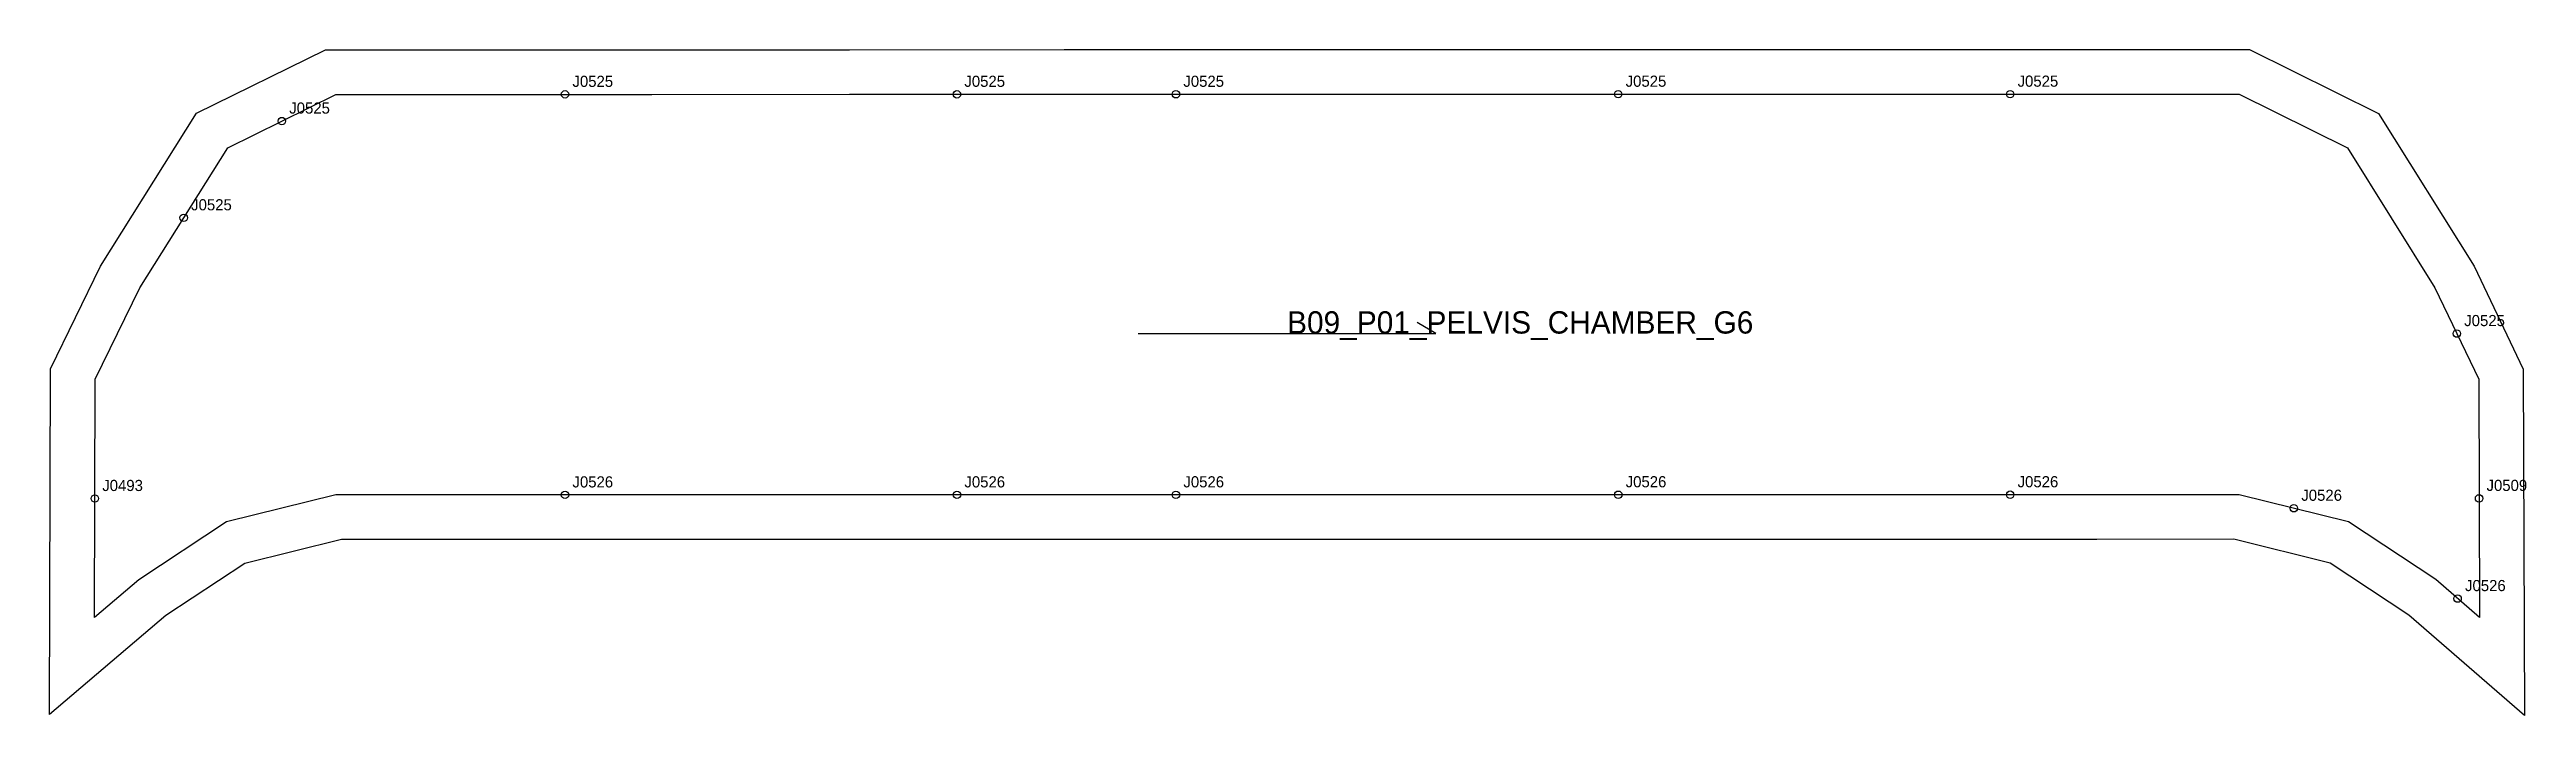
# Model space of a CAD drawing. Header units: millimetres. Extents: x -12 to 653, y -90 to 89.
import ezdxf

# ---------------------------------------------------------------- set-up
doc = ezdxf.new("R2010")
doc.units = ezdxf.units.MM
for name, color, linetype in [('CUT', 1, 'Continuous'), ('GRAIN', 3, 'Continuous'), ('LABEL', 7, 'Continuous'), ('NOTCH', 2, 'Continuous'), ('SEW', 5, 'Continuous')]:
    doc.layers.add(name, color=color, linetype=linetype)

msp = doc.modelspace()

# ---------------------------------------------------------------- linework, layer by layer
at = {"layer": 'CUT'}
msp.add_lwpolyline([(-11.99, 2.78), (1.46, 30.43), (27.27, 71.54), (61.93, 88.62), (102.98, 88.63), (149.59, 88.63), (202.78, 88.64), (260.49, 88.65), (320.5, 88.65), (380.51, 88.66), (438.22, 88.67), (491.4, 88.68), (538.02, 88.68), (579.09, 88.69), (613.74, 71.52), (639.41, 30.39), (652.64, 2.74), (652.92, -90.4), (621.83, -63.44), (600.75, -49.45), (574.82, -43.02), (538.03, -43.03), (491.41, -43.03), (438.23, -43.04), (380.52, -43.05), (320.51, -43.06), (260.49, -43.06), (202.79, -43.07), (149.6, -43.08), (102.99, -43.08), (66.19, -43.09), (40.21, -49.5), (18.97, -63.52), (-12.26, -90.15), (-11.99, 2.78)], close=True, dxfattribs=at)
at = {"layer": 'GRAIN'}
for p, q in [((360.37, 12.3), (355.37, 15.3)), ((280.37, 12.3), (360.37, 12.3))]:
    msp.add_line(p, q, dxfattribs=at)
at = {"layer": 'NOTCH'}
for centre in [(126.29, 76.63), (231.63, 76.64), (290.49, 76.65), (409.37, 76.67), (514.71, 76.68), (50.17, 69.45), (23.8, 43.44), (634.76, 12.3), (-0.09, -32.04), (126.29, -31.08), (231.64, -31.07), (290.5, -31.06), (409.38, -31.04), (514.72, -31.03), (640.75, -32.02), (590.97, -34.67), (634.98, -58.96)]:
    msp.add_circle(centre, 1, dxfattribs=at)
at = {"layer": 'SEW'}
msp.add_lwpolyline([(0, 0), (11.97, 24.6), (35.62, 62.28), (64.72, 76.62), (102.98, 76.63), (149.6, 76.63), (202.78, 76.64), (260.49, 76.65), (320.5, 76.65), (380.52, 76.66), (438.22, 76.67), (491.41, 76.68), (538.02, 76.68), (576.28, 76.69), (605.36, 62.28), (628.87, 24.61), (640.65, 0), (640.84, -64.04), (629.11, -53.87), (605.66, -38.31), (576.29, -31.02), (538.03, -31.03), (491.41, -31.03), (438.23, -31.04), (380.52, -31.05), (320.51, -31.06), (260.49, -31.06), (202.79, -31.07), (149.6, -31.08), (102.99, -31.08), (64.73, -31.09), (35.33, -38.34), (11.74, -53.91), (-0.19, -64.08)], close=True, dxfattribs=at)

# ---------------------------------------------------------------- texts
at = {"layer": 'LABEL'}
for s, height, p in [('J0525', 3, (128.29, 78.63)), ('J0525', 3, (233.63, 78.64)), ('J0525', 3, (292.49, 78.65)), ('J0525', 3, (411.37, 78.67)), ('J0525', 3, (516.71, 78.68)), ('J0525', 3, (52.17, 71.45)), ('J0525', 3, (25.8, 45.44)), ('B09_P01_PELVIS_CHAMBER_G6', 6, (320.37, 12.3)), ('J0525', 3, (636.76, 14.3)), ('J0526', 3, (128.29, -29.08)), ('J0526', 3, (233.64, -29.07)), ('J0526', 3, (292.5, -29.06)), ('J0526', 3, (411.38, -29.04)), ('J0526', 3, (516.72, -29.03)), ('J0493', 3, (1.91, -30.04)), ('J0526', 3, (592.97, -32.67)), ('J0509', 3, (642.75, -30.02)), ('J0526', 3, (636.98, -56.96))]:
    msp.add_text(s, height=height, dxfattribs=at).set_placement(p)

doc.saveas('drawing.dxf')
